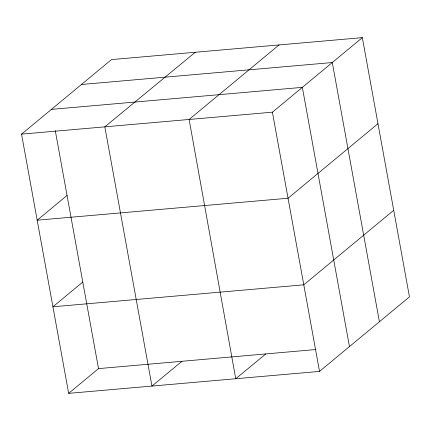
<?xml version="1.0" encoding="UTF-8"?>
<svg xmlns="http://www.w3.org/2000/svg" width="431" height="431" viewBox="0 0 431 431"><rect width="100%" height="100%" fill="white"/><g stroke="black" fill="none" stroke-linecap="round" stroke-linejoin="round"><path stroke-width="0.65" d="M21.55 134.138L111.484 59.597L362.342 37.637L409.45 296.862L319.516 371.403L68.658 393.363L21.55 134.138L272.403 112.179L362.342 37.637M67.047 195.453L37.19 220.198L288.043 198.238L377.982 123.702M279.056 44.932L189.123 119.468L235.73 378.736L265.814 353.926M82.784 282.03L52.927 306.78L303.78 284.821L393.713 210.285M68.658 393.363L98.516 368.613L316.004 349.519M195.27 52.264L104.835 126.843L151.944 386.068L182.001 361.286M81.448 84.492L332.301 62.533L379.409 321.763M51.408 109.388L302.352 87.358L349.46 346.583M272.403 112.179L319.516 371.403M55.26 130.571L98.516 368.613"/></g></svg>
